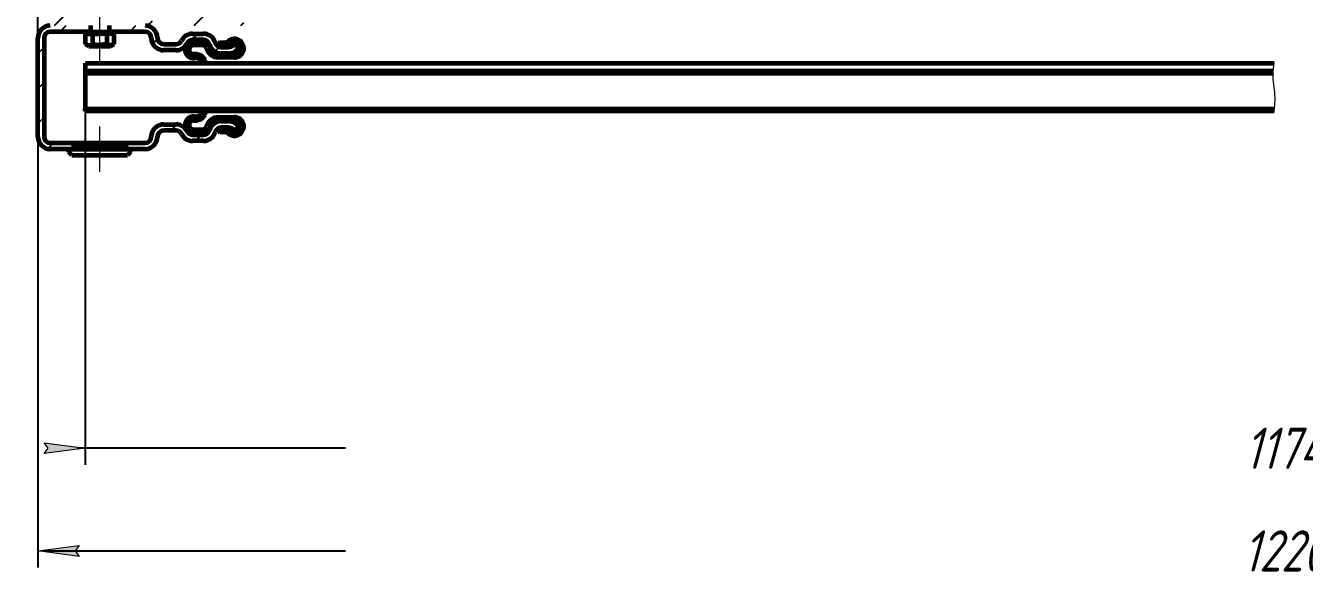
# Model space of a CAD drawing. Header units: millimetres. Extents: x 0 to 1682, y 0 to 594.
# Drawn here: x 925.8 to 1081, y 410.9 to 476.7 of the extents above; entities that cross this region are included whole.
import ezdxf

# ---------------------------------------------------------------- set-up
doc = ezdxf.new("R2010")
doc.units = ezdxf.units.MM
for name, pattern in [('K5LT_AXLED', [19.5, 15, -1.5, 1.5, -1.5]), ('K5LT_BASIC', [0]), ('K5LT_THIN', [0]), ('K5LT_THIN_INCLUDED_TO_HATCHING', [0])]:
    doc.linetypes.add(name, pattern=pattern)
doc.layers.add('Системный слой', color=7, linetype='Continuous')
doc.styles.add('KDIMTEXTSTYLE', font='GOST_AU.SHX', dxfattribs={"width": 0.96, "oblique": 15, "height": 5})
doc.dimstyles.new('KDIMSTYLE (0.25)', dxfattribs={"dimtxt": 5, "dimasz": 1, "dimexe": 2, "dimexo": 0, "dimgap": 1, "dimtad": 1, "dimlfac": 4, "dimtxsty": 'KDIMTEXTSTYLE', "dimsah": 1, "dimcen": 0, "dimdle": 1, "dimadec": 0, "dimazin": 0, "dimtfac": 0.667, "dimtmove": 0, "dimatfit": 3, "dimfxl": 1, "dimtvp": 1, "dimtolj": 1, "dimtzin": 0, "dimarcsym": 0})
pattern_1 = [(45, (0, 0), (-2.12132, 2.12132), []), (135, (0, 0), (-2.12132, -2.12132), [])]
pattern_2 = [(45, (0, 0), (-2.1213203, 2.1213203), [])]

# ---------------------------------------------------------------- blocks, each defined once
blk = doc.blocks.new('U232')
at = {"layer": 'Системный слой', "color": 5, "linetype": 'K5LT_BASIC', "lineweight": 60, "true_color": 0x0000ff}
blk.add_line((933.03, 466.61), (1077.31, 466.61), dxfattribs=at)
blk = doc.blocks.new('U233')
at = {"layer": 'Системный слой', "color": 5, "linetype": 'K5LT_BASIC', "lineweight": 60, "true_color": 0x0000ff}
blk.add_line((933.03, 472.16), (1077.28, 472.16), dxfattribs=at)
blk = doc.blocks.new('U234')
at = {"layer": 'Системный слой', "color": 5, "linetype": 'K5LT_BASIC', "lineweight": 60, "true_color": 0x0000ff}
blk.add_line((933.03, 466.61), (1077.31, 466.61), dxfattribs=at)
blk = doc.blocks.new('U235')
at = {"layer": 'Системный слой', "color": 5, "linetype": 'K5LT_BASIC', "lineweight": 60, "true_color": 0x0000ff}
blk.add_line((933.03, 472.16), (1077.28, 472.16), dxfattribs=at)
blk = doc.blocks.new('U236')
at = {"layer": 'Системный слой', "color": 5, "linetype": 'K5LT_BASIC', "lineweight": 60, "true_color": 0x0000ff}
blk.add_line((933.03, 466.61), (1077.31, 466.61), dxfattribs=at)
blk = doc.blocks.new('U237')
at = {"layer": 'Системный слой', "color": 5, "linetype": 'K5LT_BASIC', "lineweight": 60, "true_color": 0x0000ff}
blk.add_line((933.03, 472.16), (1077.28, 472.16), dxfattribs=at)
blk = doc.blocks.new('U238')
at = {"layer": 'Системный слой', "color": 5, "linetype": 'K5LT_BASIC', "lineweight": 60, "true_color": 0x0000ff}
blk.add_line((933.03, 466.61), (1077.31, 466.61), dxfattribs=at)
blk = doc.blocks.new('U239')
at = {"layer": 'Системный слой', "color": 5, "linetype": 'K5LT_BASIC', "lineweight": 60, "true_color": 0x0000ff}
blk.add_line((933.03, 472.16), (1077.28, 472.16), dxfattribs=at)
blk = doc.blocks.new('U240')
at = {"layer": 'Системный слой', "color": 5, "linetype": 'K5LT_BASIC', "lineweight": 60, "true_color": 0x0000ff}
blk.add_line((933.03, 466.61), (1077.31, 466.61), dxfattribs=at)
blk = doc.blocks.new('U241')
at = {"layer": 'Системный слой', "color": 5, "linetype": 'K5LT_BASIC', "lineweight": 60, "true_color": 0x0000ff}
blk.add_line((933.03, 472.16), (1077.28, 472.16), dxfattribs=at)
blk = doc.blocks.new('U242')
at = {"layer": 'Системный слой', "color": 5, "linetype": 'K5LT_BASIC', "lineweight": 60, "true_color": 0x0000ff}
blk.add_line((933.03, 466.61), (1077.31, 466.61), dxfattribs=at)
blk = doc.blocks.new('U243')
at = {"layer": 'Системный слой', "color": 5, "linetype": 'K5LT_BASIC', "lineweight": 60, "true_color": 0x0000ff}
blk.add_line((933.03, 472.16), (1077.28, 472.16), dxfattribs=at)
blk = doc.blocks.new('U244')
at = {"layer": 'Системный слой', "color": 5, "linetype": 'K5LT_BASIC', "lineweight": 60, "true_color": 0x0000ff}
blk.add_line((933.03, 466.61), (1077.31, 466.61), dxfattribs=at)
blk = doc.blocks.new('U245')
at = {"layer": 'Системный слой', "color": 5, "linetype": 'K5LT_BASIC', "lineweight": 60, "true_color": 0x0000ff}
blk.add_line((933.03, 472.16), (1077.28, 472.16), dxfattribs=at)
blk = doc.blocks.new('U246')
at = {"layer": 'Системный слой', "color": 5, "linetype": 'K5LT_BASIC', "lineweight": 60, "true_color": 0x0000ff}
blk.add_line((933.03, 466.61), (1077.31, 466.61), dxfattribs=at)
blk = doc.blocks.new('U247')
at = {"layer": 'Системный слой', "color": 5, "linetype": 'K5LT_BASIC', "lineweight": 60, "true_color": 0x0000ff}
blk.add_line((933.03, 472.16), (1077.28, 472.16), dxfattribs=at)
blk = doc.blocks.new('U248')
at = {"layer": 'Системный слой', "color": 5, "linetype": 'K5LT_BASIC', "lineweight": 60, "true_color": 0x0000ff}
blk.add_line((933.03, 466.61), (1077.31, 466.61), dxfattribs=at)
blk = doc.blocks.new('U249')
at = {"layer": 'Системный слой', "color": 5, "linetype": 'K5LT_BASIC', "lineweight": 60, "true_color": 0x0000ff}
blk.add_line((933.03, 472.16), (1077.28, 472.16), dxfattribs=at)
blk = doc.blocks.new('U250')
at = {"layer": 'Системный слой', "color": 5, "linetype": 'K5LT_BASIC', "lineweight": 60, "true_color": 0x0000ff}
blk.add_line((933.03, 466.61), (1077.31, 466.61), dxfattribs=at)
blk = doc.blocks.new('U251')
at = {"layer": 'Системный слой', "color": 5, "linetype": 'K5LT_BASIC', "lineweight": 60, "true_color": 0x0000ff}
blk.add_line((933.03, 472.16), (1077.28, 472.16), dxfattribs=at)
blk = doc.blocks.new('U252')
at = {"layer": 'Системный слой', "color": 5, "linetype": 'K5LT_BASIC', "lineweight": 60, "true_color": 0x0000ff}
blk.add_line((933.03, 466.61), (1077.31, 466.61), dxfattribs=at)
blk = doc.blocks.new('U253')
at = {"layer": 'Системный слой', "color": 5, "linetype": 'K5LT_BASIC', "lineweight": 60, "true_color": 0x0000ff}
blk.add_line((933.03, 472.16), (1077.28, 472.16), dxfattribs=at)
blk = doc.blocks.new('U254')
at = {"layer": 'Системный слой', "color": 5, "linetype": 'K5LT_BASIC', "lineweight": 60, "true_color": 0x0000ff}
blk.add_line((933.03, 466.61), (1077.31, 466.61), dxfattribs=at)
blk = doc.blocks.new('U255')
at = {"layer": 'Системный слой', "color": 5, "linetype": 'K5LT_BASIC', "lineweight": 60, "true_color": 0x0000ff}
blk.add_line((933.03, 472.16), (1077.28, 472.16), dxfattribs=at)
blk = doc.blocks.new('U256')
at = {"layer": 'Системный слой', "color": 5, "linetype": 'K5LT_BASIC', "lineweight": 60, "true_color": 0x0000ff}
blk.add_line((933.03, 466.61), (1077.31, 466.61), dxfattribs=at)
blk = doc.blocks.new('U257')
at = {"layer": 'Системный слой', "color": 5, "linetype": 'K5LT_BASIC', "lineweight": 60, "true_color": 0x0000ff}
blk.add_line((933.03, 472.16), (1077.28, 472.16), dxfattribs=at)
blk = doc.blocks.new('U258')
at = {"layer": 'Системный слой', "color": 5, "linetype": 'K5LT_BASIC', "lineweight": 60, "true_color": 0x0000ff}
blk.add_line((933.03, 466.61), (1077.31, 466.61), dxfattribs=at)
blk = doc.blocks.new('U259')
at = {"layer": 'Системный слой', "color": 5, "linetype": 'K5LT_BASIC', "lineweight": 60, "true_color": 0x0000ff}
blk.add_line((933.03, 472.16), (1077.28, 472.16), dxfattribs=at)
blk = doc.blocks.new('U260')
at = {"layer": 'Системный слой', "color": 5, "linetype": 'K5LT_BASIC', "lineweight": 60, "true_color": 0x0000ff}
blk.add_line((933.03, 466.61), (1077.31, 466.61), dxfattribs=at)
blk = doc.blocks.new('U261')
at = {"layer": 'Системный слой', "color": 5, "linetype": 'K5LT_BASIC', "lineweight": 60, "true_color": 0x0000ff}
blk.add_line((933.03, 472.16), (1077.28, 472.16), dxfattribs=at)
blk = doc.blocks.new('U262')
at = {"layer": 'Системный слой', "color": 5, "linetype": 'K5LT_BASIC', "lineweight": 60, "true_color": 0x0000ff}
blk.add_line((933.03, 466.58), (1077.31, 466.58), dxfattribs=at)
blk = doc.blocks.new('U263')
at = {"layer": 'Системный слой', "color": 5, "linetype": 'K5LT_BASIC', "lineweight": 60, "true_color": 0x0000ff}
blk.add_line((933.03, 466.58), (1077.31, 466.58), dxfattribs=at)
blk = doc.blocks.new('U264')
at = {"layer": 'Системный слой', "color": 5, "linetype": 'K5LT_BASIC', "lineweight": 60, "true_color": 0x0000ff}
blk.add_line((933.03, 466.61), (1077.31, 466.61), dxfattribs=at)
blk = doc.blocks.new('U265')
at = {"layer": 'Системный слой', "color": 5, "linetype": 'K5LT_BASIC', "lineweight": 60, "true_color": 0x0000ff}
blk.add_line((933.03, 472.16), (1077.28, 472.16), dxfattribs=at)
blk = doc.blocks.new('U266')
at = {"layer": 'Системный слой', "color": 5, "linetype": 'K5LT_BASIC', "lineweight": 60, "true_color": 0x0000ff}
blk.add_line((933.03, 466.61), (1077.31, 466.61), dxfattribs=at)
blk = doc.blocks.new('U267')
at = {"layer": 'Системный слой', "color": 5, "linetype": 'K5LT_BASIC', "lineweight": 60, "true_color": 0x0000ff}
blk.add_line((933.03, 472.16), (1077.28, 472.16), dxfattribs=at)
blk = doc.blocks.new('U268')
at = {"layer": 'Системный слой', "color": 5, "linetype": 'K5LT_BASIC', "lineweight": 60, "true_color": 0x0000ff}
blk.add_line((933.03, 466.61), (1077.31, 466.61), dxfattribs=at)
blk = doc.blocks.new('U269')
at = {"layer": 'Системный слой', "color": 5, "linetype": 'K5LT_BASIC', "lineweight": 60, "true_color": 0x0000ff}
blk.add_line((933.03, 472.16), (1077.28, 472.16), dxfattribs=at)
blk = doc.blocks.new('U270')
at = {"layer": 'Системный слой', "color": 5, "linetype": 'K5LT_BASIC', "lineweight": 60, "true_color": 0x0000ff}
blk.add_line((933.03, 466.61), (1077.31, 466.61), dxfattribs=at)
blk = doc.blocks.new('U271')
at = {"layer": 'Системный слой', "color": 5, "linetype": 'K5LT_BASIC', "lineweight": 60, "true_color": 0x0000ff}
blk.add_line((933.03, 472.16), (1077.28, 472.16), dxfattribs=at)
blk = doc.blocks.new('U272')
at = {"layer": 'Системный слой', "color": 5, "linetype": 'K5LT_BASIC', "lineweight": 60, "true_color": 0x0000ff}
blk.add_line((933.03, 466.61), (1077.31, 466.61), dxfattribs=at)
blk = doc.blocks.new('U273')
at = {"layer": 'Системный слой', "color": 5, "linetype": 'K5LT_BASIC', "lineweight": 60, "true_color": 0x0000ff}
blk.add_line((933.03, 472.16), (1077.28, 472.16), dxfattribs=at)
blk = doc.blocks.new('U274')
at = {"layer": 'Системный слой', "color": 5, "linetype": 'K5LT_BASIC', "lineweight": 60, "true_color": 0x0000ff}
blk.add_line((933.03, 466.61), (1077.31, 466.61), dxfattribs=at)
blk = doc.blocks.new('U275')
at = {"layer": 'Системный слой', "color": 5, "linetype": 'K5LT_BASIC', "lineweight": 60, "true_color": 0x0000ff}
blk.add_line((933.03, 472.16), (1077.28, 472.16), dxfattribs=at)
blk = doc.blocks.new('U276')
at = {"layer": 'Системный слой', "color": 5, "linetype": 'K5LT_BASIC', "lineweight": 60, "true_color": 0x0000ff}
blk.add_line((1077.3, 466.5), (933.03, 466.5), dxfattribs=at)
blk = doc.blocks.new('U277')
at = {"layer": 'Системный слой', "color": 5, "linetype": 'K5LT_BASIC', "lineweight": 60, "true_color": 0x0000ff}
blk.add_line((1077.28, 466.35), (933.03, 466.35), dxfattribs=at)
blk = doc.blocks.new('U278')
at = {"layer": 'Системный слой', "color": 5, "linetype": 'K5LT_BASIC', "lineweight": 60, "true_color": 0x0000ff}
blk.add_line((933.03, 466.61), (1077.31, 466.61), dxfattribs=at)
blk = doc.blocks.new('U279')
at = {"layer": 'Системный слой', "color": 5, "linetype": 'K5LT_BASIC', "lineweight": 60, "true_color": 0x0000ff}
blk.add_line((933.03, 472.16), (1077.28, 472.16), dxfattribs=at)
blk = doc.blocks.new('U280')
at = {"layer": 'Системный слой', "color": 5, "linetype": 'K5LT_BASIC', "lineweight": 60, "true_color": 0x0000ff}
blk.add_line((933.03, 466.61), (1077.31, 466.61), dxfattribs=at)
blk = doc.blocks.new('U281')
at = {"layer": 'Системный слой', "color": 5, "linetype": 'K5LT_BASIC', "lineweight": 60, "true_color": 0x0000ff}
blk.add_line((933.03, 472.16), (1077.28, 472.16), dxfattribs=at)
blk = doc.blocks.new('U282')
at = {"layer": 'Системный слой', "color": 5, "linetype": 'K5LT_BASIC', "lineweight": 60, "true_color": 0x0000ff}
blk.add_line((933.03, 470.94), (1077.17, 470.94), dxfattribs=at)
blk = doc.blocks.new('U283')
at = {"layer": 'Системный слой', "color": 5, "linetype": 'K5LT_BASIC', "lineweight": 60, "true_color": 0x0000ff}
blk.add_line((933.03, 471.25), (1077.18, 471.25), dxfattribs=at)
blk = doc.blocks.new('U284')
at = {"layer": 'Системный слой', "color": 5, "linetype": 'K5LT_BASIC', "lineweight": 60, "true_color": 0x0000ff}
blk.add_line((933.03, 466.61), (1077.31, 466.61), dxfattribs=at)
blk = doc.blocks.new('U285')
at = {"layer": 'Системный слой', "color": 5, "linetype": 'K5LT_BASIC', "lineweight": 60, "true_color": 0x0000ff}
blk.add_line((933.03, 472.16), (1077.28, 472.16), dxfattribs=at)
blk = doc.blocks.new('U286')
at = {"layer": 'Системный слой', "color": 5, "linetype": 'K5LT_BASIC', "lineweight": 60, "true_color": 0x0000ff}
blk.add_line((933.03, 466.61), (1077.31, 466.61), dxfattribs=at)
blk = doc.blocks.new('U287')
at = {"layer": 'Системный слой', "color": 5, "linetype": 'K5LT_BASIC', "lineweight": 60, "true_color": 0x0000ff}
blk.add_line((933.03, 472.16), (1077.28, 472.16), dxfattribs=at)
blk = doc.blocks.new('U288')
at = {"layer": 'Системный слой', "color": 5, "linetype": 'K5LT_BASIC', "lineweight": 60, "true_color": 0x0000ff}
blk.add_line((933.03, 466.61), (1077.31, 466.61), dxfattribs=at)
blk = doc.blocks.new('U289')
at = {"layer": 'Системный слой', "color": 5, "linetype": 'K5LT_BASIC', "lineweight": 60, "true_color": 0x0000ff}
blk.add_line((933.03, 472.16), (1077.28, 472.16), dxfattribs=at)
blk = doc.blocks.new('U290')
at = {"layer": 'Системный слой', "color": 5, "linetype": 'K5LT_BASIC', "lineweight": 60, "true_color": 0x0000ff}
blk.add_line((933.03, 466.61), (1077.31, 466.61), dxfattribs=at)
blk = doc.blocks.new('U291')
at = {"layer": 'Системный слой', "color": 5, "linetype": 'K5LT_BASIC', "lineweight": 60, "true_color": 0x0000ff}
blk.add_line((933.03, 472.16), (1077.28, 472.16), dxfattribs=at)
blk = doc.blocks.new('U292')
at = {"layer": 'Системный слой', "color": 5, "linetype": 'K5LT_BASIC', "lineweight": 60, "true_color": 0x0000ff}
blk.add_line((933.03, 466.61), (1077.31, 466.61), dxfattribs=at)
blk = doc.blocks.new('U293')
at = {"layer": 'Системный слой', "color": 5, "linetype": 'K5LT_BASIC', "lineweight": 60, "true_color": 0x0000ff}
blk.add_line((933.03, 472.16), (1077.28, 472.16), dxfattribs=at)
blk = doc.blocks.new('U294')
at = {"layer": 'Системный слой', "color": 5, "linetype": 'K5LT_BASIC', "lineweight": 60, "true_color": 0x0000ff}
blk.add_line((933.03, 466.61), (1077.31, 466.61), dxfattribs=at)
blk = doc.blocks.new('U295')
at = {"layer": 'Системный слой', "color": 5, "linetype": 'K5LT_BASIC', "lineweight": 60, "true_color": 0x0000ff}
blk.add_line((933.03, 472.16), (1077.28, 472.16), dxfattribs=at)
blk = doc.blocks.new('U296')
at = {"layer": 'Системный слой', "color": 5, "linetype": 'K5LT_BASIC', "lineweight": 60, "true_color": 0x0000ff}
blk.add_line((933.03, 466.61), (1077.31, 466.61), dxfattribs=at)
blk = doc.blocks.new('U297')
at = {"layer": 'Системный слой', "color": 5, "linetype": 'K5LT_BASIC', "lineweight": 60, "true_color": 0x0000ff}
blk.add_line((933.03, 472.16), (1077.28, 472.16), dxfattribs=at)
blk = doc.blocks.new('U298')
at = {"layer": 'Системный слой', "color": 5, "linetype": 'K5LT_BASIC', "lineweight": 60, "true_color": 0x0000ff}
blk.add_line((933.03, 466.61), (1077.31, 466.61), dxfattribs=at)
blk = doc.blocks.new('U299')
at = {"layer": 'Системный слой', "color": 5, "linetype": 'K5LT_BASIC', "lineweight": 60, "true_color": 0x0000ff}
blk.add_line((933.03, 472.16), (1077.28, 472.16), dxfattribs=at)
blk = doc.blocks.new('U300')
at = {"layer": 'Системный слой', "color": 5, "linetype": 'K5LT_BASIC', "lineweight": 60, "true_color": 0x0000ff}
blk.add_line((933.03, 466.61), (1077.31, 466.61), dxfattribs=at)
blk = doc.blocks.new('U301')
at = {"layer": 'Системный слой', "color": 5, "linetype": 'K5LT_BASIC', "lineweight": 60, "true_color": 0x0000ff}
blk.add_line((933.03, 472.16), (1077.28, 472.16), dxfattribs=at)
blk = doc.blocks.new('U302')
at = {"layer": 'Системный слой', "color": 5, "linetype": 'K5LT_BASIC', "lineweight": 60, "true_color": 0x0000ff}
blk.add_line((933.03, 466.61), (1077.31, 466.61), dxfattribs=at)
blk = doc.blocks.new('U303')
at = {"layer": 'Системный слой', "color": 5, "linetype": 'K5LT_BASIC', "lineweight": 60, "true_color": 0x0000ff}
blk.add_line((933.03, 472.16), (1077.28, 472.16), dxfattribs=at)
blk = doc.blocks.new('U304')
at = {"layer": 'Системный слой', "color": 5, "linetype": 'K5LT_BASIC', "lineweight": 60, "true_color": 0x0000ff}
blk.add_line((933.03, 466.61), (1077.31, 466.61), dxfattribs=at)
blk = doc.blocks.new('U305')
at = {"layer": 'Системный слой', "color": 5, "linetype": 'K5LT_BASIC', "lineweight": 60, "true_color": 0x0000ff}
blk.add_line((933.03, 472.16), (1077.28, 472.16), dxfattribs=at)
blk = doc.blocks.new('U306')
at = {"layer": 'Системный слой', "color": 5, "linetype": 'K5LT_BASIC', "lineweight": 60, "true_color": 0x0000ff}
blk.add_line((933.03, 466.61), (1077.31, 466.61), dxfattribs=at)
blk = doc.blocks.new('U307')
at = {"layer": 'Системный слой', "color": 5, "linetype": 'K5LT_BASIC', "lineweight": 60, "true_color": 0x0000ff}
blk.add_line((933.03, 472.16), (1077.28, 472.16), dxfattribs=at)
blk = doc.blocks.new('U308')
at = {"layer": 'Системный слой', "color": 5, "linetype": 'K5LT_BASIC', "lineweight": 60, "true_color": 0x0000ff}
blk.add_line((933.03, 466.61), (1077.31, 466.61), dxfattribs=at)
blk = doc.blocks.new('U309')
at = {"layer": 'Системный слой', "color": 5, "linetype": 'K5LT_BASIC', "lineweight": 60, "true_color": 0x0000ff}
blk.add_line((933.03, 472.16), (1077.28, 472.16), dxfattribs=at)
blk = doc.blocks.new('U310')
at = {"layer": 'Системный слой', "color": 5, "linetype": 'K5LT_BASIC', "lineweight": 60, "true_color": 0x0000ff}
blk.add_line((933.03, 466.61), (1077.31, 466.61), dxfattribs=at)
blk = doc.blocks.new('U311')
at = {"layer": 'Системный слой', "color": 5, "linetype": 'K5LT_BASIC', "lineweight": 60, "true_color": 0x0000ff}
blk.add_line((933.03, 472.16), (1077.28, 472.16), dxfattribs=at)
blk = doc.blocks.new('U312')
at = {"layer": 'Системный слой', "color": 5, "linetype": 'K5LT_BASIC', "lineweight": 60, "true_color": 0x0000ff}
for p, q in [((934.56, 474.33), (933.91, 474.46)), ((935.64, 474.46), (934.56, 474.33))]:
    blk.add_line(p, q, dxfattribs=at)
blk = doc.blocks.new('U313')
at = {"layer": 'Системный слой', "color": 5, "linetype": 'K5LT_BASIC', "lineweight": 60, "true_color": 0x0000ff}
for p, q in [((933.17, 474.39), (933.69, 474.36)), ((933.69, 474.36), (933.91, 474.46))]:
    blk.add_line(p, q, dxfattribs=at)
blk = doc.blocks.new('U314')
at = {"layer": 'Системный слой', "color": 5, "linetype": 'K5LT_BASIC', "lineweight": 60, "true_color": 0x0000ff}
for p, q in [((935.86, 474.36), (935.64, 474.46)), ((936.39, 474.39), (935.86, 474.36))]:
    blk.add_line(p, q, dxfattribs=at)
blk = doc.blocks.new('KDIMARROW_01')
at = {"layer": 'Системный слой'}
blk.add_hatch(color=0, dxfattribs=at).paths.add_polyline_path([(0, 0), (-5, 0.66), (-4.5, 0), (-5, -0.66)])
at = {"layer": 'Системный слой', "color": 0, "linetype": 'K5LT_THIN', "lineweight": 18}
for p, q in [((-4.5, 0), (-5, 0.66)), ((-5, 0.66), (0, 0)), ((0, 0), (-5, -0.66)), ((-5, -0.66), (-4.5, 0)), ((0, 0), (-1, 0))]:
    blk.add_line(p, q, dxfattribs=at)
blk = doc.blocks.new('U415')
at = {"layer": 'Системный слой', "color": 7, "linetype": 'K5LT_THIN_INCLUDED_TO_HATCHING', "lineweight": 18}
for p, q in [((1077.2, 471.52), (1077.24, 471.84)), ((1077.24, 471.84), (1077.28, 472.16)), ((1077.16, 470.87), (1077.18, 471.2)), ((1077.16, 470.55), (1077.16, 470.87)), ((1077.18, 470.23), (1077.16, 470.55)), ((1077.18, 471.2), (1077.2, 471.52)), ((1077.2, 469.9), (1077.18, 470.23)), ((1077.24, 469.58), (1077.2, 469.9)), ((1077.28, 469.26), (1077.24, 469.58)), ((1077.32, 468.94), (1077.28, 469.26)), ((1077.35, 468.61), (1077.32, 468.94)), ((1077.38, 468.29), (1077.35, 468.61)), ((1077.35, 467), (1077.38, 467.32)), ((1077.39, 467.97), (1077.38, 468.29)), ((1077.38, 467.32), (1077.39, 467.64)), ((1077.39, 467.64), (1077.39, 467.97)), ((1077.28, 466.35), (1077.32, 466.68)), ((1077.32, 466.68), (1077.35, 467))]:
    blk.add_line(p, q, dxfattribs=at)

msp = doc.modelspace()

# ---------------------------------------------------------------- hatches: boundary and pattern name
at = {"layer": 'Системный слой'}
h = msp.add_hatch(dxfattribs=at)
h.set_pattern_fill('Бетон', angle=45, style=0, pattern_type=0)
h.set_pattern_definition([(45, (0, 0), (-5.656854, 5.656854), [11, -5]), (45, (9.192, 9.192), (-5.656854, 5.656854), [1, -15]), (45, (2.8284, 8.485), (-5.656854, 5.656854), [11, -5]), (45, (12.021, 17.678), (-5.656854, 5.656854), [1, -15])])
h.paths.add_polyline_path([(952.2778, 514.2273), (891.7778, 514.2273), (891.7778, 476.7273), (893.7778, 476.7273), (922.2778, 476.7273), (933.5278, 476.7273), (933.7778, 478.9773), (933.7778, 484.7281), (933.7851, 484.7458), (933.9382, 484.8988), (933.9528, 484.9341), (933.9528, 485.1134), (933.9382, 485.1488), (933.9028, 485.1634), (933.8028, 485.1634), (933.7851, 485.1708), (933.7778, 485.1884), (933.7778, 485.5283), (933.1845, 484.4338), (933.1656, 484.4207), (933.143, 484.4248), (933.1299, 484.4437), (933.1329, 484.4645), (933.7778, 486.0238), (933.7778, 486.3988), (933.7851, 486.4165), (933.9382, 486.5695), (933.9528, 486.6049), (933.9528, 486.7841), (933.9382, 486.8195), (933.9028, 486.8341), (933.8028, 486.8341), (933.7851, 486.8415), (933.7778, 486.8591), (933.7778, 487.2341), (933.7851, 487.2518), (933.9382, 487.4049), (933.9528, 487.4402), (933.9528, 487.6195), (933.9382, 487.6549), (933.9028, 487.6695), (933.8028, 487.6695), (933.7851, 487.6768), (933.7778, 487.6945), (933.7778, 488.0695), (933.7851, 488.0872), (933.9382, 488.2402), (933.9528, 488.2756), (933.9528, 488.4549), (933.9382, 488.4902), (933.9028, 488.5049), (933.8028, 488.5049), (933.7851, 488.5122), (933.7778, 488.5299), (933.7778, 488.9049), (933.7851, 488.9225), (933.9382, 489.0756), (933.9528, 489.1109), (933.9528, 489.2902), (933.9382, 489.3256), (933.9028, 489.3402), (933.8028, 489.3402), (933.7851, 489.3475), (933.7778, 489.3652), (933.7778, 489.7402), (933.7851, 489.7579), (933.9382, 489.9109), (933.9528, 489.9463), (933.9528, 490.1256), (933.9382, 490.1609), (933.9028, 490.1756), (933.8028, 490.1756), (933.7851, 490.1829), (933.7778, 490.2006), (933.7778, 490.5756), (933.7851, 490.5932), (933.9382, 490.7463), (933.9528, 490.7816), (933.9528, 490.9609), (933.9382, 490.9963), (933.9028, 491.0109), (933.8028, 491.0109), (933.7851, 491.0182), (933.7778, 491.0359), (933.7778, 491.4109), (933.7851, 491.4286), (933.9382, 491.5816), (933.9528, 491.617), (933.9528, 491.7963), (933.9382, 491.8316), (933.9028, 491.8463), (933.8028, 491.8463), (933.7851, 491.8536), (933.7778, 491.8713), (933.7778, 492.2463), (933.7851, 492.264), (933.9382, 492.417), (933.9528, 492.4523), (933.9528, 492.6316), (933.9382, 492.667), (933.9028, 492.6816), (933.8028, 492.6816), (933.7851, 492.689), (933.7778, 492.7066), (933.7778, 493.0816), (933.7851, 493.0993), (933.9382, 493.2523), (933.9528, 493.2877), (933.9528, 493.467), (933.9382, 493.5023), (933.9028, 493.517), (933.8028, 493.517), (933.7851, 493.5243), (933.7778, 493.542), (933.7778, 493.917), (933.7851, 493.9347), (933.9382, 494.0877), (933.9528, 494.1231), (933.9528, 494.3023), (933.9382, 494.3377), (933.9028, 494.3523), (933.8028, 494.3523), (933.7851, 494.3597), (933.7778, 494.3773), (933.7778, 495.7273), (934.1528, 496.1023), (934.4028, 496.1023), (934.4028, 496.7273), (934.7778, 496.7273), (935.1528, 496.7273), (935.1528, 496.1023), (935.4028, 496.1023), (935.7778, 495.7273), (935.7778, 494.3773), (935.7705, 494.3597), (935.7528, 494.3523), (935.6528, 494.3523), (935.6175, 494.3377), (935.6028, 494.3023), (935.6028, 494.1231), (935.6175, 494.0877), (935.7705, 493.9347), (935.7778, 493.917), (935.7778, 493.542), (935.7705, 493.5243), (935.7528, 493.517), (935.6528, 493.517), (935.6175, 493.5023), (935.6028, 493.467), (935.6028, 493.2877), (935.6175, 493.2523), (935.7705, 493.0993), (935.7778, 493.0816), (935.7778, 492.7066), (935.7705, 492.689), (935.7528, 492.6816), (935.6528, 492.6816), (935.6175, 492.667), (935.6028, 492.6316), (935.6028, 492.4523), (935.6175, 492.417), (935.7705, 492.264), (935.7778, 492.2463), (935.7778, 491.8713), (935.7705, 491.8536), (935.7528, 491.8463), (935.6528, 491.8463), (935.6175, 491.8316), (935.6028, 491.7963), (935.6028, 491.617), (935.6175, 491.5816), (935.7705, 491.4286), (935.7778, 491.4109), (935.7778, 491.0359), (935.7705, 491.0182), (935.7528, 491.0109), (935.6528, 491.0109), (935.6175, 490.9963), (935.6028, 490.9609), (935.6028, 490.7816), (935.6175, 490.7463), (935.7705, 490.5932), (935.7778, 490.5756), (935.7778, 490.2006), (935.7705, 490.1829), (935.7528, 490.1756), (935.6528, 490.1756), (935.6175, 490.1609), (935.6028, 490.1256), (935.6028, 489.9463), (935.6175, 489.9109), (935.7705, 489.7579), (935.7778, 489.7402), (935.7778, 489.3652), (935.7705, 489.3475), (935.7528, 489.3402), (935.6528, 489.3402), (935.6175, 489.3256), (935.6028, 489.2902), (935.6028, 489.1109), (935.6175, 489.0756), (935.7705, 488.9225), (935.7778, 488.9049), (935.7778, 488.5299), (935.7705, 488.5122), (935.7528, 488.5049), (935.6528, 488.5049), (935.6175, 488.4902), (935.6028, 488.4549), (935.6028, 488.2756), (935.6175, 488.2402), (935.7705, 488.0872), (935.7778, 488.0695), (935.7778, 487.6945), (935.7705, 487.6768), (935.7528, 487.6695), (935.6528, 487.6695), (935.6175, 487.6549), (935.6028, 487.6195), (935.6028, 487.4402), (935.6175, 487.4049), (935.7705, 487.2518), (935.7778, 487.2341), (935.7778, 486.8591), (935.7705, 486.8415), (935.7528, 486.8341), (935.6528, 486.8341), (935.6175, 486.8195), (935.6028, 486.7841), (935.6028, 486.6049), (935.6175, 486.5695), (935.7705, 486.4165), (935.7778, 486.3988), (935.7778, 486.0238), (936.4227, 484.4645), (936.4252, 484.4416), (936.4108, 484.4237), (936.388, 484.4213), (936.3712, 484.4338), (935.7778, 485.5283), (935.7778, 485.1884), (935.7705, 485.1708), (935.7528, 485.1634), (935.6528, 485.1634), (935.6175, 485.1488), (935.6028, 485.1134), (935.6028, 484.9341), (935.6175, 484.8988), (935.7705, 484.7458), (935.7778, 484.7281), (935.7778, 478.9773), (936.0278, 476.7273), (952.2778, 476.7273)])
h.paths.add_polyline_path([(1267.7778, 514.2273), (1207.2778, 514.2273), (1207.2778, 476.7273), (1223.5278, 476.7273), (1223.7778, 478.9773), (1223.7778, 484.7281), (1223.7851, 484.7458), (1223.9382, 484.8988), (1223.9528, 484.9341), (1223.9528, 485.1134), (1223.9382, 485.1488), (1223.9028, 485.1634), (1223.8028, 485.1634), (1223.7851, 485.1708), (1223.7778, 485.1884), (1223.7778, 485.5283), (1223.1845, 484.4338), (1223.1656, 484.4207), (1223.143, 484.4248), (1223.1299, 484.4437), (1223.1329, 484.4645), (1223.7778, 486.0238), (1223.7778, 486.3988), (1223.7851, 486.4165), (1223.9382, 486.5695), (1223.9528, 486.6049), (1223.9528, 486.7841), (1223.9382, 486.8195), (1223.9028, 486.8341), (1223.8028, 486.8341), (1223.7851, 486.8415), (1223.7778, 486.8591), (1223.7778, 487.2341), (1223.7851, 487.2518), (1223.9382, 487.4049), (1223.9528, 487.4402), (1223.9528, 487.6195), (1223.9382, 487.6549), (1223.9028, 487.6695), (1223.8028, 487.6695), (1223.7851, 487.6768), (1223.7778, 487.6945), (1223.7778, 488.0695), (1223.7851, 488.0872), (1223.9382, 488.2402), (1223.9528, 488.2756), (1223.9528, 488.4549), (1223.9382, 488.4902), (1223.9028, 488.5049), (1223.8028, 488.5049), (1223.7851, 488.5122), (1223.7778, 488.5299), (1223.7778, 488.9049), (1223.7851, 488.9225), (1223.9382, 489.0756), (1223.9528, 489.1109), (1223.9528, 489.2902), (1223.9382, 489.3256), (1223.9028, 489.3402), (1223.8028, 489.3402), (1223.7851, 489.3475), (1223.7778, 489.3652), (1223.7778, 489.7402), (1223.7851, 489.7579), (1223.9382, 489.9109), (1223.9528, 489.9463), (1223.9528, 490.1256), (1223.9382, 490.1609), (1223.9028, 490.1756), (1223.8028, 490.1756), (1223.7851, 490.1829), (1223.7778, 490.2006), (1223.7778, 490.5756), (1223.7851, 490.5932), (1223.9382, 490.7463), (1223.9528, 490.7816), (1223.9528, 490.9609), (1223.9382, 490.9963), (1223.9028, 491.0109), (1223.8028, 491.0109), (1223.7851, 491.0182), (1223.7778, 491.0359), (1223.7778, 491.4109), (1223.7851, 491.4286), (1223.9382, 491.5816), (1223.9528, 491.617), (1223.9528, 491.7963), (1223.9382, 491.8316), (1223.9028, 491.8463), (1223.8028, 491.8463), (1223.7851, 491.8536), (1223.7778, 491.8713), (1223.7778, 492.2463), (1223.7851, 492.264), (1223.9382, 492.417), (1223.9528, 492.4523), (1223.9528, 492.6316), (1223.9382, 492.667), (1223.9028, 492.6816), (1223.8028, 492.6816), (1223.7851, 492.689), (1223.7778, 492.7066), (1223.7778, 493.0816), (1223.7851, 493.0993), (1223.9382, 493.2523), (1223.9528, 493.2877), (1223.9528, 493.467), (1223.9382, 493.5023), (1223.9028, 493.517), (1223.8028, 493.517), (1223.7851, 493.5243), (1223.7778, 493.542), (1223.7778, 493.917), (1223.7851, 493.9347), (1223.9382, 494.0877), (1223.9528, 494.1231), (1223.9528, 494.3023), (1223.9382, 494.3377), (1223.9028, 494.3523), (1223.8028, 494.3523), (1223.7851, 494.3597), (1223.7778, 494.3773), (1223.7778, 495.7273), (1224.1528, 496.1023), (1224.4028, 496.1023), (1224.4028, 496.7273), (1224.7778, 496.7273), (1225.1528, 496.7273), (1225.1528, 496.1023), (1225.4028, 496.1023), (1225.7778, 495.7273), (1225.7778, 494.3773), (1225.7705, 494.3597), (1225.7528, 494.3523), (1225.6528, 494.3523), (1225.6175, 494.3377), (1225.6028, 494.3023), (1225.6028, 494.1231), (1225.6175, 494.0877), (1225.7705, 493.9347), (1225.7778, 493.917), (1225.7778, 493.542), (1225.7705, 493.5243), (1225.7528, 493.517), (1225.6528, 493.517), (1225.6175, 493.5023), (1225.6028, 493.467), (1225.6028, 493.2877), (1225.6175, 493.2523), (1225.7705, 493.0993), (1225.7778, 493.0816), (1225.7778, 492.7066), (1225.7705, 492.689), (1225.7528, 492.6816), (1225.6528, 492.6816), (1225.6175, 492.667), (1225.6028, 492.6316), (1225.6028, 492.4523), (1225.6175, 492.417), (1225.7705, 492.264), (1225.7778, 492.2463), (1225.7778, 491.8713), (1225.7705, 491.8536), (1225.7528, 491.8463), (1225.6528, 491.8463), (1225.6175, 491.8316), (1225.6028, 491.7963), (1225.6028, 491.617), (1225.6175, 491.5816), (1225.7705, 491.4286), (1225.7778, 491.4109), (1225.7778, 491.0359), (1225.7705, 491.0182), (1225.7528, 491.0109), (1225.6528, 491.0109), (1225.6175, 490.9963), (1225.6028, 490.9609), (1225.6028, 490.7816), (1225.6175, 490.7463), (1225.7705, 490.5932), (1225.7778, 490.5756), (1225.7778, 490.2006), (1225.7705, 490.1829), (1225.7528, 490.1756), (1225.6528, 490.1756), (1225.6175, 490.1609), (1225.6028, 490.1256), (1225.6028, 489.9463), (1225.6175, 489.9109), (1225.7705, 489.7579), (1225.7778, 489.7402), (1225.7778, 489.3652), (1225.7705, 489.3475), (1225.7528, 489.3402), (1225.6528, 489.3402), (1225.6175, 489.3256), (1225.6028, 489.2902), (1225.6028, 489.1109), (1225.6175, 489.0756), (1225.7705, 488.9225), (1225.7778, 488.9049), (1225.7778, 488.5299), (1225.7705, 488.5122), (1225.7528, 488.5049), (1225.6528, 488.5049), (1225.6175, 488.4902), (1225.6028, 488.4549), (1225.6028, 488.2756), (1225.6175, 488.2402), (1225.7705, 488.0872), (1225.7778, 488.0695), (1225.7778, 487.6945), (1225.7705, 487.6768), (1225.7528, 487.6695), (1225.6528, 487.6695), (1225.6175, 487.6549), (1225.6028, 487.6195), (1225.6028, 487.4402), (1225.6175, 487.4049), (1225.7705, 487.2518), (1225.7778, 487.2341), (1225.7778, 486.8591), (1225.7705, 486.8415), (1225.7528, 486.8341), (1225.6528, 486.8341), (1225.6175, 486.8195), (1225.6028, 486.7841), (1225.6028, 486.6049), (1225.6175, 486.5695), (1225.7705, 486.4165), (1225.7778, 486.3988), (1225.7778, 486.0238), (1226.4227, 484.4645), (1226.4252, 484.4416), (1226.4108, 484.4237), (1226.388, 484.4213), (1226.3712, 484.4338), (1225.7778, 485.5283), (1225.7778, 485.1884), (1225.7705, 485.1708), (1225.7528, 485.1634), (1225.6528, 485.1634), (1225.6175, 485.1488), (1225.6028, 485.1134), (1225.6028, 484.9341), (1225.6175, 484.8988), (1225.7705, 484.7458), (1225.7778, 484.7281), (1225.7778, 478.9773), (1226.0278, 476.7273), (1237.2778, 476.7273), (1265.7778, 476.7273), (1267.7778, 476.7273)])
h = msp.add_hatch(dxfattribs=at)
h.set_pattern_fill('Металл', angle=45, style=0, pattern_type=0)
h.set_pattern_definition(pattern_2)
h.paths.add_polyline_path([(937.7778, 461.7273), (940.2778, 461.7273), (941.0203, 461.924), (941.5681, 462.4624), (941.7776, 463.2014), (941.7778, 463.2273), (941.9711, 463.73), (942.4515, 463.9734), (942.5278, 463.9773), (944.0278, 463.9773), (944.5304, 463.784), (944.6997, 463.5607), (945.2058, 462.9829), (945.9316, 462.7315), (946.0434, 462.7273), (947.3664, 462.7273), (948.1089, 462.924), (948.6567, 463.4624), (948.8073, 463.8107), (949.1327, 464.2398), (949.5278, 464.3523), (950.3783, 464.3523), (950.8809, 464.159), (951.0278, 463.9773), (951.6773, 464.3523), (951.1358, 464.897), (950.3956, 465.1022), (950.3783, 465.1023), (949.5278, 465.1023), (948.7853, 464.9057), (948.2375, 464.3672), (948.0868, 464.019), (947.7615, 463.5899), (947.3664, 463.4773), (946.0434, 463.4773), (945.5408, 463.6707), (945.3715, 463.894), (944.8653, 464.4717), (944.1395, 464.7232), (944.0278, 464.7273), (942.5278, 464.7273), (941.7853, 464.5307), (941.2375, 463.9922), (941.028, 463.2532), (941.0278, 463.2273), (940.8345, 462.7247), (940.3542, 462.4812), (940.2778, 462.4773), (937.7778, 462.4773)])
h.paths.add_polyline_path([(928.7778, 461.7273), (931.7778, 461.7273), (931.7778, 462.4773), (928.7778, 462.4773), (928.2752, 462.6707), (928.0317, 463.151), (928.0278, 463.2273), (928.0278, 475.2273), (928.2211, 475.73), (928.7015, 475.9734), (928.7778, 475.9773), (933.6528, 475.9773), (933.6528, 476.7273), (928.7778, 476.7273), (928.0353, 476.5307), (927.4875, 475.9922), (927.278, 475.2532), (927.2778, 475.2273), (927.2778, 463.2273), (927.4745, 462.4848), (928.0129, 461.937), (928.7519, 461.7276)])
h.paths.add_polyline_path([(950.3783, 473.3523), (951.1208, 473.549), (951.6686, 474.0874), (951.6773, 474.1023), (951.0278, 474.4773), (950.6091, 474.1387), (950.3783, 474.1023), (949.5278, 474.1023), (949.0252, 474.2957), (948.8073, 474.644), (948.4121, 475.3027), (947.7427, 475.6794), (947.3664, 475.7273), (946.0434, 475.7273), (945.3009, 475.5307), (944.7531, 474.9922), (944.6997, 474.894), (944.3031, 474.5297), (944.0278, 474.4773), (942.5278, 474.4773), (942.0252, 474.6707), (941.7817, 475.151), (941.7778, 475.2273), (941.5811, 475.9699), (941.0427, 476.5177), (940.3037, 476.7271), (940.2778, 476.7273), (935.9028, 476.7273), (935.9028, 475.9773), (940.2778, 475.9773), (940.7804, 475.784), (941.0239, 475.3037), (941.0278, 475.2273), (941.2245, 474.4848), (941.7629, 473.937), (942.5019, 473.7276), (942.5278, 473.7273), (944.0278, 473.7273), (944.7703, 473.924), (945.3181, 474.4624), (945.3715, 474.5607), (945.7681, 474.925), (946.0434, 474.9773), (947.3664, 474.9773), (947.869, 474.784), (948.0868, 474.4357), (948.482, 473.777), (949.1514, 473.4003), (949.5278, 473.3523)])
h = msp.add_hatch(dxfattribs=at)
h.set_pattern_fill('Неметалл', angle=45, style=0, pattern_type=0)
h.set_pattern_definition(pattern_1)
h.paths.add_polyline_path([(950.3397, 474.2331), (950.6713, 474.3964), (951.116, 474.602), (951.5723, 474.4239), (951.76, 473.9714), (951.5638, 473.5225), (951.1351, 473.3523), (949.1731, 473.3523), (948.5799, 473.5473), (948.218, 474.0563), (948.205, 474.102), (947.8677, 474.6275), (947.2843, 474.8505), (947.2368, 474.8516), (946.1351, 474.8516), (945.5418, 474.6566), (945.1799, 474.1477), (945.1351, 473.8516), (945.1351, 473.7691), (945.3301, 473.1758), (945.839, 472.8139), (946.2666, 472.7778), (946.8804, 472.6625), (947.2206, 472.3553), (947.3492, 472.2724), (947.4988, 472.3046), (947.5818, 472.4332), (947.5542, 472.5759), (946.9913, 473.0986), (946.2436, 473.2742), (946.1728, 473.2705), (945.8092, 473.3899), (945.6365, 473.7314), (945.6351, 473.7691), (945.6351, 473.8516), (945.7815, 474.2052), (946.1351, 474.3516), (947.2368, 474.3516), (947.5904, 474.2052), (947.7209, 473.9768), (948.0972, 473.3072), (948.7557, 472.9116), (949.1731, 472.8523), (951.1351, 472.8523), (951.7689, 473.0479), (952.1824, 473.5666), (952.2318, 474.2281), (951.8999, 474.8024), (951.3021, 475.0899), (950.6462, 474.9906), (950.4069, 474.8349), (950.1226, 474.7175), (949.3497, 474.6566), (949.2645, 474.6131), (949.235, 474.5222), (949.2546, 474.2729), (949.298, 474.1877), (949.389, 474.1581)])
h = msp.add_hatch(dxfattribs=at)
h.set_pattern_fill('Металл', angle=45, style=0, pattern_type=0)
h.set_pattern_definition(pattern_2)
h.paths.add_polyline_path([(1226.5278, 470.937), (1226.5278, 471.2469), (1082.1812, 471.2469), (1082.1771, 471.1961), (1082.1661, 470.937)])
h.paths.add_polyline_path([(933.0278, 471.2469), (1077.1812, 471.2469), (1077.1771, 471.1961), (1077.1661, 470.937), (933.0278, 470.937)])
h = msp.add_hatch(dxfattribs=at)
h.set_pattern_fill('Неметалл', angle=45, style=0, pattern_type=0)
h.set_pattern_definition(pattern_1)
h.paths.add_polyline_path([(950.6713, 464.0583), (950.3397, 464.2216), (949.389, 464.2966), (949.298, 464.267), (949.2546, 464.1818), (949.235, 463.9325), (949.2645, 463.8416), (949.3497, 463.7981), (950.1226, 463.7371), (950.4069, 463.6198), (951.0166, 463.3586), (951.6675, 463.4863), (952.1333, 463.9586), (952.2521, 464.6112), (951.9825, 465.2173), (951.4183, 465.5661), (951.1351, 465.6023), (949.1731, 465.6023), (948.4306, 465.4057), (947.8828, 464.8672), (947.7209, 464.4779), (947.4388, 464.1457), (947.2368, 464.1031), (946.1351, 464.1031), (945.7428, 464.2931), (945.6351, 464.6031), (945.6351, 464.6856), (945.8251, 465.0779), (946.1728, 465.1841), (946.928, 465.3242), (947.5149, 465.8198), (947.5542, 465.8788), (947.5802, 466.0296), (947.4919, 466.1547), (947.341, 466.1807), (947.2206, 466.0993), (946.7227, 465.7223), (946.2666, 465.6769), (945.6528, 465.5616), (945.2271, 465.1047), (945.1351, 464.6856), (945.1351, 464.6031), (945.3301, 464.0098), (945.839, 463.6479), (946.1351, 463.6031), (947.2368, 463.6031), (947.8301, 463.7981), (948.192, 464.307), (948.205, 464.3527), (948.5423, 464.8783), (949.1257, 465.1012), (949.1731, 465.1023), (951.1351, 465.1023), (951.5858, 464.9103), (951.7596, 464.4523), (951.5497, 464.0097), (951.085, 463.8543)])

# ---------------------------------------------------------------- linework, layer by layer
at = {"layer": 'Системный слой', "color": 30, "linetype": 'K5LT_AXLED', "lineweight": 18, "true_color": 0xff8000}
for p, q in [((934.7778, 472.2273), (934.7778, 498.7273)), ((934.7778, 458.9773), (934.7778, 464.4773))]:
    msp.add_line(p, q, dxfattribs=at)
at = {"layer": 'Системный слой', "color": 5, "linetype": 'K5LT_BASIC', "lineweight": 60, "true_color": 0x0000ff}
for p, q in [((933.6528, 476.7273), (933.6528, 475.9773)), ((935.9028, 476.7273), (935.9028, 475.9773)), ((927.2778, 463.2273), (927.2778, 475.2273)), ((928.0278, 475.2273), (928.0278, 463.2273)), ((933.6528, 475.9773), (928.7778, 475.9773)), ((932.7778, 475.9773), (932.7778, 475.7273)), ((932.7778, 475.9773), (936.7778, 475.9773)), ((932.7778, 475.7273), (934.7778, 475.7273)), ((933.0458, 474.4648), (933.0458, 475.7273)), ((933.6528, 475.9773), (935.9028, 475.9773)), ((933.9118, 475.7273), (933.9118, 474.4566)), ((936.7778, 475.7273), (934.7778, 475.7273)), ((935.6438, 475.7273), (935.6438, 474.4566)), ((940.2778, 475.9773), (935.9028, 475.9773)), ((936.5099, 474.4648), (936.5099, 475.7273)), ((936.7778, 475.9773), (936.7778, 475.7273)), ((946.0434, 475.7273), (947.3664, 475.7273)), ((947.3664, 474.9773), (946.0434, 474.9773)), ((946.1351, 474.8516), (947.2368, 474.8516)), ((933.4571, 474.2273), (933.0458, 474.4648)), ((933.4571, 474.2273), (936.0985, 474.2273)), ((936.0985, 474.2273), (936.5099, 474.4648)), ((942.5278, 474.4773), (944.0278, 474.4773)), ((944.0278, 473.7273), (942.5278, 473.7273)), ((945.1351, 473.7691), (945.1351, 473.8516)), ((945.6351, 473.8516), (945.6351, 473.7691)), ((947.2368, 474.3516), (946.1351, 474.3516)), ((949.1731, 473.3523), (951.1351, 473.3523)), ((949.2546, 474.2729), (949.235, 474.5222)), ((949.3497, 474.6566), (950.1226, 474.7175)), ((950.3397, 474.2331), (949.389, 474.1581)), ((949.5278, 474.1023), (950.3783, 474.1023)), ((950.3783, 473.3523), (949.5278, 473.3523)), ((951.0278, 474.4773), (951.6773, 474.1023)), ((933.0278, 472.1649), (933.0278, 471.2469)), ((933.0278, 472.1649), (933.0278, 469.4149)), ((933.0278, 472.1649), (933.0278, 469.4149)), ((951.1351, 472.8523), (949.1731, 472.8523)), ((933.0278, 471.2469), (933.0278, 470.937)), ((933.0278, 470.937), (933.0278, 466.9662)), ((933.0278, 466.9662), (933.0278, 466.6149)), ((933.0278, 466.6149), (933.0278, 466.5773)), ((933.0278, 466.5026), (933.0278, 466.5819)), ((933.0278, 466.3523), (933.0278, 466.5026)), ((949.1731, 465.6023), (951.1351, 465.6023)), ((942.5278, 464.7273), (944.0278, 464.7273)), ((945.1351, 464.6031), (945.1351, 464.6856)), ((945.6351, 464.6856), (945.6351, 464.6031)), ((946.1351, 464.1031), (947.2368, 464.1031)), ((951.1351, 465.1023), (949.1731, 465.1023)), ((949.235, 463.9325), (949.2546, 464.1818)), ((949.389, 464.2966), (950.3397, 464.2216)), ((949.5278, 465.1023), (950.3783, 465.1023)), ((950.3783, 464.3523), (949.5278, 464.3523)), ((951.6773, 464.3523), (951.0278, 463.9773)), ((928.7778, 462.4773), (931.7778, 462.4773)), ((931.6028, 462.1768), (931.8172, 462.4768)), ((931.7778, 462.4773), (937.7778, 462.4773)), ((931.7778, 462.4773), (931.7778, 461.7273)), ((931.7778, 462.4773), (937.7778, 462.4773)), ((931.8172, 462.4768), (937.7383, 462.4771)), ((937.9528, 462.1768), (937.7383, 462.4771)), ((937.7778, 462.4773), (940.2778, 462.4773)), ((937.7778, 462.4773), (937.7778, 461.7273)), ((944.0278, 463.9773), (942.5278, 463.9773)), ((946.0434, 463.4773), (947.3664, 463.4773)), ((947.3664, 462.7273), (946.0434, 462.7273)), ((947.2368, 463.6031), (946.1351, 463.6031)), ((950.1226, 463.7371), (949.3497, 463.7981)), ((931.7778, 461.7273), (928.7778, 461.7273)), ((931.0278, 461.7275), (931.7278, 461.7275)), ((931.0278, 461.3525), (931.0278, 461.7275)), ((931.4028, 460.9775), (931.0278, 461.3525)), ((931.4028, 460.9775), (938.1528, 460.9772)), ((931.6028, 462.1768), (931.6028, 462.0518)), ((934.7778, 462.052), (931.6028, 462.0521)), ((931.6028, 462.0518), (931.7278, 462.0518)), ((931.7278, 462.0518), (931.7278, 461.7275)), ((931.7278, 461.7275), (938.5278, 461.7272)), ((931.7778, 461.7273), (937.7778, 461.7273)), ((934.7778, 462.052), (937.9528, 462.0521)), ((940.2778, 461.7273), (937.7778, 461.7273)), ((937.8278, 462.0521), (937.8278, 461.7272)), ((937.9528, 462.1771), (937.9528, 462.0521)), ((938.5278, 461.3522), (938.1528, 460.9772)), ((938.5278, 461.3522), (938.5278, 461.7272))]:
    msp.add_line(p, q, dxfattribs=at)
for centre, radius, start, end in [((928.7778, 475.2273), 1.5, 90, 180), ((940.2778, 475.2273), 1.5, 0, 90), ((928.7778, 475.2273), 0.75, 90, 180), ((940.2778, 475.2273), 0.75, 0, 90), ((942.5278, 475.2273), 1.5, 180, 270), ((942.5278, 475.2273), 0.75, 180, 270), ((944.0278, 475.2273), 0.75, 270, 333.6122), ((946.0434, 474.2273), 1.5, 90, 153.6122), ((946.1351, 473.8516), 1, 90, 180), ((946.0434, 474.2273), 0.75, 90, 153.6122), ((947.2368, 473.8516), 1, 14.499147, 90), ((947.3664, 474.2273), 1.5, 16.12762, 90), ((947.3664, 474.2273), 0.75, 16.12762, 90), ((951.1351, 473.9773), 1.125, 270, 130.336887), ((944.0278, 475.2273), 1.5, 270, 333.6122), ((946.1351, 473.7691), 1, 180, 277.558371), ((946.1351, 473.8516), 0.5, 90, 180), ((946.1351, 473.7691), 0.5, 180, 274.327979), ((947.2368, 473.8516), 0.5, 14.499147, 90), ((949.1731, 474.3523), 1.5, 194.499147, 270), ((949.5278, 474.8523), 1.5, 196.12762, 270), ((949.1731, 474.3523), 1, 194.499147, 270), ((949.5278, 474.8523), 0.75, 196.12762, 270), ((949.3595, 474.532), 0.1249, 94.53194, 184.53194), ((949.3792, 474.2827), 0.125, 184.492582, 274.492582), ((950.0832, 475.216), 0.5, 274.512251, 310.336887), ((950.3004, 474.7316), 0.5, 274.512251, 317.899399), ((950.3783, 474.8523), 0.75, 270, 330), ((950.3783, 474.8523), 1.5, 270, 330), ((951.1351, 473.9773), 0.625, 270, 137.899399), ((946.286, 471.7748), 1.5, 32.281166, 94.327979), ((946.3981, 471.7865), 1, 34.670231, 97.558371), ((947.3851, 472.4691), 0.2, 214.670231, 32.281166), ((946.1351, 464.6856), 1, 82.441629, 180), ((946.286, 466.6799), 1.5, 265.672021, 327.718834), ((946.3981, 466.6682), 1, 262.441629, 325.329769), ((947.3851, 465.9856), 0.2, 327.718834, 145.329769), ((949.1731, 464.1023), 1.5, 90, 165.500853), ((951.1351, 464.4773), 1.125, 229.663113, 90), ((942.5278, 463.2273), 1.5, 90, 180), ((944.0278, 463.2273), 1.5, 26.3878, 90), ((946.1351, 464.6031), 1, 180, 270), ((946.1351, 464.6856), 0.5, 85.672021, 180), ((946.1351, 464.6031), 0.5, 180, 270), ((947.2368, 464.6031), 0.5, 270, 345.500853), ((947.2368, 464.6031), 1, 270, 345.500853), ((947.3664, 464.2273), 0.75, 270, 343.87238), ((949.5278, 463.6023), 1.5, 90, 163.87238), ((949.1731, 464.1023), 1, 90, 165.500853), ((949.5278, 463.6023), 0.75, 90, 163.87238), ((949.3792, 464.172), 0.125, 85.507418, 175.507418), ((950.3004, 463.7231), 0.5, 42.100601, 85.487749), ((950.3783, 463.6023), 1.5, 30, 90), ((950.3783, 463.6023), 0.75, 30, 90), ((951.1351, 464.4773), 0.625, 222.100601, 90), ((928.7778, 463.2273), 1.5, 180, 270), ((928.7778, 463.2273), 0.75, 180, 270), ((940.2778, 463.2273), 1.5, 270, 0), ((940.2778, 463.2273), 0.75, 270, 0), ((942.5278, 463.2273), 0.75, 90, 180), ((944.0278, 463.2273), 0.75, 26.3878, 90), ((946.0434, 464.2273), 1.5, 206.3878, 270), ((946.0434, 464.2273), 0.75, 206.3878, 270), ((947.3664, 464.2273), 1.5, 270, 343.87238), ((949.3595, 463.9227), 0.1249, 175.46806, 265.46806), ((950.0832, 463.2387), 0.5, 49.663113, 85.487749)]:
    msp.add_arc(centre, radius, start, end, dxfattribs=at)

# ---------------------------------------------------------------- block references
at = {"layer": 'Системный слой'}
for name in ['U313', 'U312', 'U314', 'U233', 'U235', 'U237', 'U239', 'U241', 'U243', 'U245', 'U247', 'U249', 'U251', 'U253', 'U255', 'U257', 'U259', 'U261', 'U265', 'U267', 'U269', 'U271', 'U273', 'U275', 'U279', 'U281', 'U285', 'U287', 'U289', 'U291', 'U293', 'U295', 'U297', 'U299', 'U301', 'U303', 'U305', 'U307', 'U309', 'U311', 'U415', 'U283', 'U282', 'U232', 'U234', 'U236', 'U238', 'U240', 'U242', 'U244', 'U246', 'U248', 'U250', 'U252', 'U254', 'U256', 'U258', 'U260', 'U264', 'U266', 'U268', 'U270', 'U272', 'U274', 'U278', 'U280', 'U284', 'U286', 'U288', 'U290', 'U292', 'U294', 'U296', 'U298', 'U300', 'U302', 'U304', 'U306', 'U308', 'U310', 'U262', 'U263', 'U276', 'U277']:
    msp.add_blockref(name, (0, 0), dxfattribs=at)

# ---------------------------------------------------------------- dimensions: what is measured, and where the dimension line sits
at = {"layer": 'Системный слой', "color": 7}
for base, p1, p2, location, override in [((927.2778, 537.5083), (952.2778, 514.2273), (927.2778, 475.2273), (939.7778, 537.5083), {"dimexo": 0, "dimpost": '\\H5.0;\\W0.965;\\Q15;<>', "dimblk1": 'KDIMARROW_01', "dimblk2": 'KDIMARROW_01', "dimse1": 0, "dimse2": 0, "dimclrt": 7, "dimtolj": 1}), ((933.0278, 425.4103), (1226.5278, 466.5026), (933.0278, 466.3523), (1079.7778, 425.4103), {"dimexo": 0, "dimpost": '\\H5.0;\\W0.965;\\Q15;<>\\H5.0;\\W0.965;\\Q15;\\Q15;*', "dimblk1": 'KDIMARROW_01', "dimblk2": 'KDIMARROW_01', "dimse1": 0, "dimse2": 0, "dimclrt": 7, "dimtolj": 1}), ((1232.2778, 412.9362), (927.2778, 463.2273), (1232.2778, 463.2273), (1079.7778, 412.9362), {"dimexo": 0, "dimpost": '\\H5.0;\\W0.965;\\Q15;<>\\H5.0;\\W0.965;\\Q15;\\Q15;*', "dimblk1": 'KDIMARROW_01', "dimblk2": 'KDIMARROW_01', "dimse1": 0, "dimse2": 0, "dimclrt": 7, "dimtolj": 1})]:
    msp.add_linear_dim(base=base, p1=p1, p2=p2, location=location, dimstyle='KDIMSTYLE (0.25)', override=override, dxfattribs=at).render()

doc.saveas('drawing.dxf')
